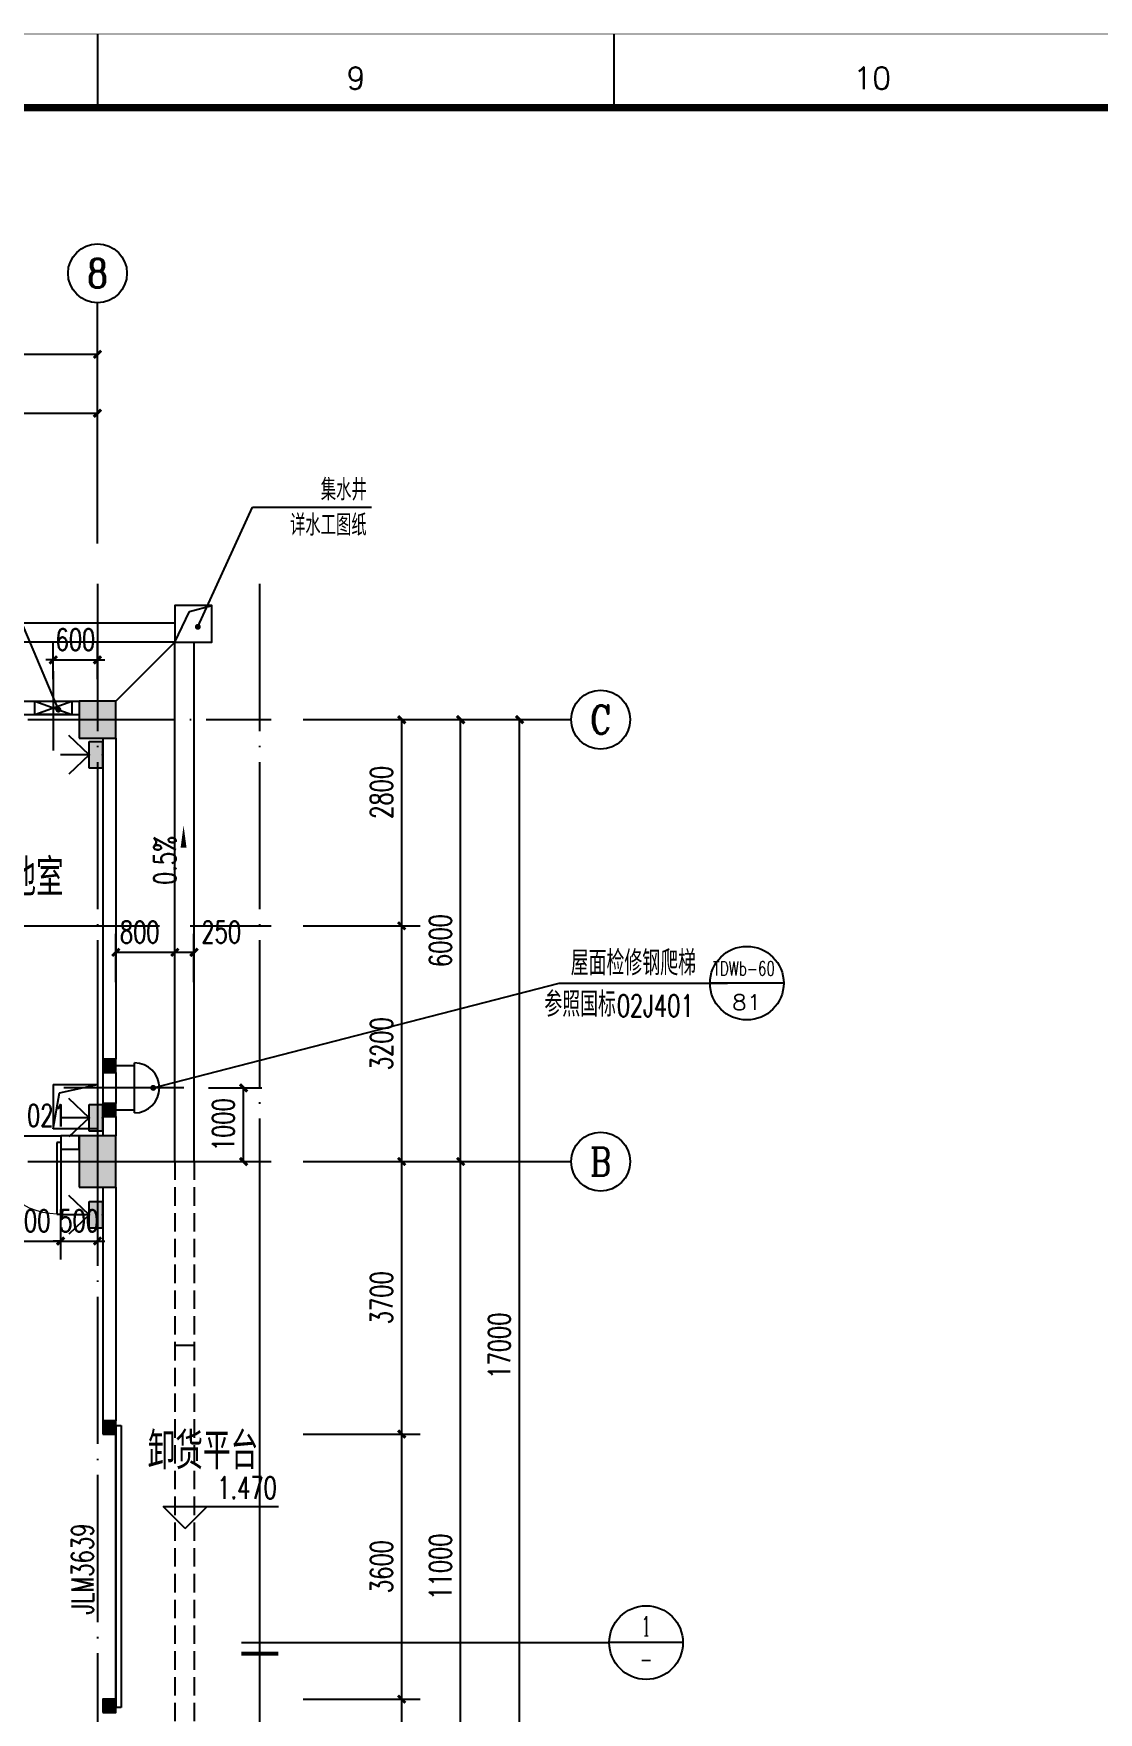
# Model space of a CAD drawing. Header units: millimetres. Extents: x 198973 to 283123, y 132052 to 191502.
# Drawn here: x 254193 to 268648, y 168686 to 191482 of the extents above; entities that cross this region are included whole.
import ezdxf
from ezdxf.enums import TextEntityAlignment as Align

# ---------------------------------------------------------------- set-up
doc = ezdxf.new("R2010")
doc.units = ezdxf.units.MM
doc.header["$LTSCALE"] = 1000
for name, pattern in [('CENTER', [2, 1.25, -0.25, 0.25, -0.25]), ('DASH', [0.35, 0.25, -0.1]), ('DOTE', [2.42, 2, -0.2, 0.02, -0.2])]:
    doc.linetypes.add(name, pattern=pattern)
doc.layers.get('0').update_dxf_attribs({"color": 8})
doc.layers.get('DEFPOINTS').update_dxf_attribs({"color": 8})
for name, color, linetype in [('-人员定位', 6, 'Continuous'), ('01', 8, 'Continuous'), ('3T_WOOD', 8, 'Continuous'), ('55', 8, 'Continuous'), ('AXIS', 8, 'Continuous'), ('COLUMN', 8, 'Continuous'), ('DIM_ELEV', 8, 'Continuous'), ('DIM_IDEN', 8, 'Continuous'), ('DIM_LEAD', 8, 'Continuous'), ('DIM_SYMB', 8, 'Continuous'), ('DOTE', 8, 'CENTER'), ('PUB_DIM', 8, 'Continuous'), ('PUB_HATCH', 8, 'Continuous'), ('PUB_TEXT', 8, 'Continuous'), ('WALL', 8, 'Continuous'), ('WINDOW', 8, 'Continuous'), ('WINDOW_TEXT', 8, 'Continuous'), ('照明平面设备层', 8, 'Continuous')]:
    doc.layers.add(name, color=color, linetype=linetype)
doc.styles.add('_TCH_AXIS', font='COMPLEX', dxfattribs={"bigfont": 'GBCBIG'})
doc.styles.add('_TCH_DIM', font='SIMPLEX', dxfattribs={"bigfont": 'GBCBIG'})
doc.styles.add('_TCH_DIM_T3', font='SIMPLEX', dxfattribs={"width": 0.705882, "bigfont": 'GBCBIG'})
doc.styles.add('_TCH_LABEL', font='COMPLEX', dxfattribs={"bigfont": 'GBCBIG'})
doc.styles.add('_TCH_WINDOW', font='SIMPLEX', dxfattribs={"height": 3.5, "bigfont": 'GBCBIG'})
doc.styles.add('DXT', font='geditxt.shx', dxfattribs={"width": 0.7, "bigfont": 'dxt.shx'})
doc.styles.add('HZ', font='geditxt.shx', dxfattribs={"width": 0.75, "bigfont": 'hzfs_1.shx'})
doc.styles.get("Standard").update_dxf_attribs({"font": 'txt', "bigfont": 'gbcbig.shx'})
doc.dimstyles.new('_TCH_ARCH&&100', dxfattribs={"dimtxt": 297.5, "dimasz": 100, "dimexe": 250, "dimexo": 300, "dimgap": 126.25, "dimtad": 1, "dimdec": 0, "dimzin": 0, "dimdsep": 46, "dimtxsty": '_TCH_DIM_T3', "dimblk": 'ARCHTICK', "dimcen": 0.09, "dimclrt": 7, "dimazin": 2, "dimtfac": 1, "dimtdec": 0, "dimtix": 1, "dimtmove": 2, "dimatfit": 3, "dimfxl": 0, "dimtolj": 1, "dimtzin": 0, "dimarcsym": 0})

# ---------------------------------------------------------------- blocks, each defined once
blk = doc.blocks.new('GEDI_WK_A1')
at = {"color": 3}
for p, q in [((560.67, 584), (560.67, 594)), ((630.75, 584), (630.75, 594))]:
    blk.add_line(p, q, dxfattribs=at)
for points, const_width in [([(0, 0), (841, 0), (841, 594), (0, 594)], 0.1), ([(25, 10), (831, 10), (831, 584), (25, 584)], 1)]:
    blk.add_lwpolyline(points, close=True, dxfattribs=dict(at, const_width=const_width))
for s, p in [('9', (595.71, 588)), ('10', (665.79, 588))]:
    blk.add_text(s, height=3, dxfattribs=at).set_placement(p, align=Align.MIDDLE)
blk = doc.blocks.new('_ArchTick')
at = {"color": 0, "linetype": 'ByBlock', "const_width": 0.4}
blk.add_lwpolyline([(-0.5, -0.5), (0.5, 0.5)], dxfattribs=at)
blk = doc.blocks.new('*D42')
at = {"layer": 'AXIS', "color": 0, "lineweight": -2}
for p, q in [((259796, 182166), (261040, 182166)), ((260790, 165166), (260790, 182166)), ((259796, 165166), (261040, 165166))]:
    blk.add_line(p, q, dxfattribs=at)
at = {"layer": 'DEFPOINTS', "color": 0}
for p in [(259496, 182166), (260790, 182166), (259496, 165166)]:
    blk.add_point(p, dxfattribs=at)
at = {"layer": 'AXIS', "color": 0, "lineweight": -2, "xscale": 100, "yscale": 100, "zscale": 100}
for p, rotation in [((260790, 182166), 90), ((260790, 165166), 270)]:
    blk.add_blockref('_ArchTick', p, dxfattribs=dict(at, rotation=rotation))
at = {"layer": 'AXIS', "color": 7, "insert": (260515, 173666), "char_height": 297.5, "attachment_point": 5, "rotation": 90, "style": '_TCH_DIM_T3'}
blk.add_mtext('\\A1;17000', dxfattribs=at)
blk = doc.blocks.new('*D43')
at = {"layer": 'AXIS', "color": 0, "lineweight": -2}
for p, q in [((213060, 185358), (213060, 187377)), ((255060, 185358), (255060, 187377)), ((213060, 187127), (255060, 187127))]:
    blk.add_line(p, q, dxfattribs=at)
at = {"layer": 'DEFPOINTS', "color": 0}
for p in [(255060, 187127), (213060, 185058), (255060, 185058)]:
    blk.add_point(p, dxfattribs=at)
at = {"layer": 'AXIS', "color": 0, "lineweight": -2, "xscale": 100, "yscale": 100, "zscale": 100, "rotation": 180}
blk.add_blockref('_ArchTick', (213060, 187127), dxfattribs=at)
at = {"layer": 'AXIS', "color": 0, "lineweight": -2, "xscale": 100, "yscale": 100, "zscale": 100}
blk.add_blockref('_ArchTick', (255060, 187127), dxfattribs=at)
at = {"layer": 'AXIS', "color": 7, "insert": (234060, 187402), "char_height": 297.5, "attachment_point": 5, "style": '_TCH_DIM_T3'}
blk.add_mtext('\\A1;42000', dxfattribs=at)
blk = doc.blocks.new('*D71')
at = {"layer": 'DEFPOINTS', "color": 0}
for p in [(256110, 179007), (255310, 178300), (256110, 178300)]:
    blk.add_point(p, dxfattribs=at)
at = {"layer": 'PUB_DIM', "color": 0, "lineweight": -2}
for p, q in [((255310, 178600), (255310, 179257)), ((256110, 178600), (256110, 179257)), ((255310, 179007), (256110, 179007))]:
    blk.add_line(p, q, dxfattribs=at)
at = {"layer": 'PUB_DIM', "color": 0, "lineweight": -2, "xscale": 100, "yscale": 100, "zscale": 100, "rotation": 180}
blk.add_blockref('_ArchTick', (255310, 179007), dxfattribs=at)
at = {"layer": 'PUB_DIM', "color": 0, "lineweight": -2, "xscale": 100, "yscale": 100, "zscale": 100}
blk.add_blockref('_ArchTick', (256110, 179007), dxfattribs=at)
at = {"layer": 'PUB_DIM', "color": 7, "insert": (255633, 179282), "char_height": 297.5, "attachment_point": 5, "style": '_TCH_DIM_T3'}
blk.add_mtext('\\A1;800', dxfattribs=at)
blk = doc.blocks.new('*D72')
at = {"layer": 'DEFPOINTS', "color": 0}
for p in [(256370, 179007), (256110, 178300), (256370, 178300)]:
    blk.add_point(p, dxfattribs=at)
at = {"layer": 'PUB_DIM', "color": 0, "lineweight": -2}
for p, q in [((256110, 178600), (256110, 179257)), ((256370, 178600), (256370, 179257)), ((256110, 179007), (256370, 179007))]:
    blk.add_line(p, q, dxfattribs=at)
at = {"layer": 'PUB_DIM', "color": 0, "lineweight": -2, "xscale": 100, "yscale": 100, "zscale": 100, "rotation": 180}
blk.add_blockref('_ArchTick', (256110, 179007), dxfattribs=at)
at = {"layer": 'PUB_DIM', "color": 0, "lineweight": -2, "xscale": 100, "yscale": 100, "zscale": 100}
blk.add_blockref('_ArchTick', (256370, 179007), dxfattribs=at)
at = {"layer": 'PUB_DIM', "color": 7, "insert": (256740, 179282), "char_height": 297.5, "attachment_point": 5, "style": '_TCH_DIM_T3'}
blk.add_mtext('\\A1;250', dxfattribs=at)
blk = doc.blocks.new('*D114')
at = {"layer": 'AXIS', "color": 0, "lineweight": -2}
for p, q in [((258996, 176166), (260240, 176166)), ((259990, 165166), (259990, 176166)), ((258996, 165166), (260240, 165166))]:
    blk.add_line(p, q, dxfattribs=at)
at = {"layer": 'DEFPOINTS', "color": 0}
for p in [(258696, 176166), (259990, 176166), (258696, 165166)]:
    blk.add_point(p, dxfattribs=at)
at = {"layer": 'AXIS', "color": 0, "lineweight": -2, "xscale": 100, "yscale": 100, "zscale": 100}
for p, rotation in [((259990, 176166), 90), ((259990, 165166), 270)]:
    blk.add_blockref('_ArchTick', p, dxfattribs=dict(at, rotation=rotation))
at = {"layer": 'AXIS', "color": 7, "insert": (259715, 170666), "char_height": 297.5, "attachment_point": 5, "rotation": 90, "style": '_TCH_DIM_T3'}
blk.add_mtext('\\A1;11000', dxfattribs=at)
blk = doc.blocks.new('*D115')
at = {"layer": 'AXIS', "color": 0, "lineweight": -2}
for p, q in [((258996, 182166), (260240, 182166)), ((259990, 176166), (259990, 182166)), ((258996, 176166), (260240, 176166))]:
    blk.add_line(p, q, dxfattribs=at)
at = {"layer": 'DEFPOINTS', "color": 0}
for p in [(258696, 182166), (259990, 182166), (258696, 176166)]:
    blk.add_point(p, dxfattribs=at)
at = {"layer": 'AXIS', "color": 0, "lineweight": -2, "xscale": 100, "yscale": 100, "zscale": 100}
for p, rotation in [((259990, 182166), 90), ((259990, 176166), 270)]:
    blk.add_blockref('_ArchTick', p, dxfattribs=dict(at, rotation=rotation))
at = {"layer": 'AXIS', "color": 7, "insert": (259715, 179166), "char_height": 297.5, "attachment_point": 5, "rotation": 90, "style": '_TCH_DIM_T3'}
blk.add_mtext('\\A1;6000', dxfattribs=at)
blk = doc.blocks.new('*D118')
at = {"layer": 'AXIS', "color": 0, "lineweight": -2}
for p, q in [((257851, 168866), (259440, 168866)), ((259190, 165166), (259190, 168866)), ((257851, 165166), (259440, 165166))]:
    blk.add_line(p, q, dxfattribs=at)
at = {"layer": 'DEFPOINTS', "color": 0}
for p in [(257551, 168866), (259190, 168866), (257551, 165166)]:
    blk.add_point(p, dxfattribs=at)
at = {"layer": 'AXIS', "color": 0, "lineweight": -2, "xscale": 100, "yscale": 100, "zscale": 100}
for p, rotation in [((259190, 168866), 90), ((259190, 165166), 270)]:
    blk.add_blockref('_ArchTick', p, dxfattribs=dict(at, rotation=rotation))
at = {"layer": 'AXIS', "color": 7, "insert": (258915, 167016), "char_height": 297.5, "attachment_point": 5, "rotation": 90, "style": '_TCH_DIM_T3'}
blk.add_mtext('\\A1;3700', dxfattribs=at)
blk = doc.blocks.new('*D119')
at = {"layer": 'AXIS', "color": 0, "lineweight": -2}
for p, q in [((257851, 172466), (259440, 172466)), ((259190, 168866), (259190, 172466)), ((257851, 168866), (259440, 168866))]:
    blk.add_line(p, q, dxfattribs=at)
at = {"layer": 'DEFPOINTS', "color": 0}
for p in [(257551, 172466), (259190, 172466), (257551, 168866)]:
    blk.add_point(p, dxfattribs=at)
at = {"layer": 'AXIS', "color": 0, "lineweight": -2, "xscale": 100, "yscale": 100, "zscale": 100}
for p, rotation in [((259190, 172466), 90), ((259190, 168866), 270)]:
    blk.add_blockref('_ArchTick', p, dxfattribs=dict(at, rotation=rotation))
at = {"layer": 'AXIS', "color": 7, "insert": (258915, 170666), "char_height": 297.5, "attachment_point": 5, "rotation": 90, "style": '_TCH_DIM_T3'}
blk.add_mtext('\\A1;3600', dxfattribs=at)
blk = doc.blocks.new('*D120')
at = {"layer": 'AXIS', "color": 0, "lineweight": -2}
for p, q in [((257851, 176166), (259440, 176166)), ((259190, 172466), (259190, 176166)), ((257851, 172466), (259440, 172466))]:
    blk.add_line(p, q, dxfattribs=at)
at = {"layer": 'DEFPOINTS', "color": 0}
for p in [(257551, 176166), (259190, 176166), (257551, 172466)]:
    blk.add_point(p, dxfattribs=at)
at = {"layer": 'AXIS', "color": 0, "lineweight": -2, "xscale": 100, "yscale": 100, "zscale": 100}
for p, rotation in [((259190, 176166), 90), ((259190, 172466), 270)]:
    blk.add_blockref('_ArchTick', p, dxfattribs=dict(at, rotation=rotation))
at = {"layer": 'AXIS', "color": 7, "insert": (258915, 174316), "char_height": 297.5, "attachment_point": 5, "rotation": 90, "style": '_TCH_DIM_T3'}
blk.add_mtext('\\A1;3700', dxfattribs=at)
blk = doc.blocks.new('*D121')
at = {"layer": 'AXIS', "color": 0, "lineweight": -2}
for p, q in [((257851, 179366), (259440, 179366)), ((259190, 176166), (259190, 179366)), ((257851, 176166), (259440, 176166))]:
    blk.add_line(p, q, dxfattribs=at)
at = {"layer": 'DEFPOINTS', "color": 0}
for p in [(257551, 179366), (259190, 179366), (257551, 176166)]:
    blk.add_point(p, dxfattribs=at)
at = {"layer": 'AXIS', "color": 0, "lineweight": -2, "xscale": 100, "yscale": 100, "zscale": 100}
for p, rotation in [((259190, 179366), 90), ((259190, 176166), 270)]:
    blk.add_blockref('_ArchTick', p, dxfattribs=dict(at, rotation=rotation))
at = {"layer": 'AXIS', "color": 7, "insert": (258915, 177766), "char_height": 297.5, "attachment_point": 5, "rotation": 90, "style": '_TCH_DIM_T3'}
blk.add_mtext('\\A1;3200', dxfattribs=at)
blk = doc.blocks.new('*D122')
at = {"layer": 'AXIS', "color": 0, "lineweight": -2}
for p, q in [((257851, 182166), (259440, 182166)), ((259190, 179366), (259190, 182166)), ((257851, 179366), (259440, 179366))]:
    blk.add_line(p, q, dxfattribs=at)
at = {"layer": 'DEFPOINTS', "color": 0}
for p in [(257551, 182166), (259190, 182166), (257551, 179366)]:
    blk.add_point(p, dxfattribs=at)
at = {"layer": 'AXIS', "color": 0, "lineweight": -2, "xscale": 100, "yscale": 100, "zscale": 100}
for p, rotation in [((259190, 182166), 90), ((259190, 179366), 270)]:
    blk.add_blockref('_ArchTick', p, dxfattribs=dict(at, rotation=rotation))
at = {"layer": 'AXIS', "color": 7, "insert": (258915, 181179), "char_height": 297.5, "attachment_point": 5, "rotation": 90, "style": '_TCH_DIM_T3'}
blk.add_mtext('\\A1;2800', dxfattribs=at)
blk = doc.blocks.new('*D123')
at = {"layer": 'DEFPOINTS', "color": 0}
for p in [(256265, 177166), (257043, 177166), (256265, 176166)]:
    blk.add_point(p, dxfattribs=at)
at = {"layer": 'PUB_DIM', "color": 0, "lineweight": -2}
for p, q in [((256565, 177166), (257293, 177166)), ((257043, 176166), (257043, 177166)), ((256565, 176166), (257293, 176166))]:
    blk.add_line(p, q, dxfattribs=at)
at = {"layer": 'PUB_DIM', "color": 0, "lineweight": -2, "xscale": 100, "yscale": 100, "zscale": 100}
for p, rotation in [((257043, 177166), 90), ((257043, 176166), 270)]:
    blk.add_blockref('_ArchTick', p, dxfattribs=dict(at, rotation=rotation))
at = {"layer": 'PUB_DIM', "color": 7, "insert": (256768, 176666), "char_height": 297.5, "attachment_point": 5, "rotation": 90, "style": '_TCH_DIM_T3'}
blk.add_mtext('\\A1;1000', dxfattribs=at)
blk = doc.blocks.new('*D131')
at = {"layer": 'AXIS', "color": 0, "lineweight": -2}
for p, q in [((249060, 184558), (249060, 186577)), ((255060, 184558), (255060, 186577)), ((249060, 186327), (255060, 186327))]:
    blk.add_line(p, q, dxfattribs=at)
at = {"layer": 'DEFPOINTS', "color": 0}
for p in [(255060, 186327), (249060, 184258), (255060, 184258)]:
    blk.add_point(p, dxfattribs=at)
at = {"layer": 'AXIS', "color": 0, "lineweight": -2, "xscale": 100, "yscale": 100, "zscale": 100, "rotation": 180}
blk.add_blockref('_ArchTick', (249060, 186327), dxfattribs=at)
at = {"layer": 'AXIS', "color": 0, "lineweight": -2, "xscale": 100, "yscale": 100, "zscale": 100}
blk.add_blockref('_ArchTick', (255060, 186327), dxfattribs=at)
at = {"layer": 'AXIS', "color": 7, "insert": (252060, 186602), "char_height": 297.5, "attachment_point": 5, "style": '_TCH_DIM_T3'}
blk.add_mtext('\\A1;6000', dxfattribs=at)
blk = doc.blocks.new('*D150')
at = {"layer": 'DEFPOINTS', "color": 0}
for p in [(254560, 175816), (255060, 175816), (255060, 175086)]:
    blk.add_point(p, dxfattribs=at)
at = {"layer": 'PUB_DIM', "color": 0, "lineweight": -2}
for p, q in [((254560, 175516), (254560, 174836)), ((255060, 175516), (255060, 174836)), ((254560, 175086), (254460, 175086)), ((254560, 175086), (255060, 175086)), ((255060, 175086), (255160, 175086))]:
    blk.add_line(p, q, dxfattribs=at)
at = {"layer": 'PUB_DIM', "color": 0, "lineweight": -2, "xscale": 100, "yscale": 100, "zscale": 100}
blk.add_blockref('_ArchTick', (254560, 175086), dxfattribs=at)
at = {"layer": 'PUB_DIM', "color": 0, "lineweight": -2, "xscale": 100, "yscale": 100, "zscale": 100, "rotation": 180}
blk.add_blockref('_ArchTick', (255060, 175086), dxfattribs=at)
at = {"layer": 'PUB_DIM', "color": 7, "insert": (254810, 175361), "char_height": 297.5, "attachment_point": 5, "style": '_TCH_DIM_T3'}
blk.add_mtext('\\A1;500', dxfattribs=at)
blk = doc.blocks.new('*D151')
at = {"layer": 'DEFPOINTS', "color": 0}
for p in [(253560, 175816), (254560, 175816), (254560, 175086)]:
    blk.add_point(p, dxfattribs=at)
at = {"layer": 'PUB_DIM', "color": 0, "lineweight": -2}
for p, q in [((253560, 175516), (253560, 174836)), ((254560, 175516), (254560, 174836)), ((253560, 175086), (254560, 175086))]:
    blk.add_line(p, q, dxfattribs=at)
at = {"layer": 'PUB_DIM', "color": 0, "lineweight": -2, "xscale": 100, "yscale": 100, "zscale": 100, "rotation": 180}
blk.add_blockref('_ArchTick', (253560, 175086), dxfattribs=at)
at = {"layer": 'PUB_DIM', "color": 0, "lineweight": -2, "xscale": 100, "yscale": 100, "zscale": 100}
blk.add_blockref('_ArchTick', (254560, 175086), dxfattribs=at)
at = {"layer": 'PUB_DIM', "color": 7, "insert": (254060, 175361), "char_height": 297.5, "attachment_point": 5, "style": '_TCH_DIM_T3'}
blk.add_mtext('\\A1;1000', dxfattribs=at)
blk = doc.blocks.new('*D182')
at = {"layer": 'DEFPOINTS', "color": 0}
for p in [(255060, 182977), (254460, 182416), (255060, 182416)]:
    blk.add_point(p, dxfattribs=at)
at = {"layer": 'PUB_DIM', "color": 0, "lineweight": -2}
for p, q in [((254460, 182716), (254460, 183227)), ((255060, 182716), (255060, 183227)), ((254460, 182977), (254360, 182977)), ((254460, 182977), (255060, 182977)), ((255060, 182977), (255160, 182977))]:
    blk.add_line(p, q, dxfattribs=at)
at = {"layer": 'PUB_DIM', "color": 0, "lineweight": -2, "xscale": 100, "yscale": 100, "zscale": 100}
blk.add_blockref('_ArchTick', (254460, 182977), dxfattribs=at)
at = {"layer": 'PUB_DIM', "color": 0, "lineweight": -2, "xscale": 100, "yscale": 100, "zscale": 100, "rotation": 180}
blk.add_blockref('_ArchTick', (255060, 182977), dxfattribs=at)
at = {"layer": 'PUB_DIM', "color": 7, "insert": (254760, 183252), "char_height": 297.5, "attachment_point": 5, "style": '_TCH_DIM_T3'}
blk.add_mtext('\\A1;600', dxfattribs=at)
blk = doc.blocks.new('*D189')
at = {"layer": 'DEFPOINTS', "color": 0}
for p in [(255060, 182977), (254460, 182416), (255060, 182416)]:
    blk.add_point(p, dxfattribs=at)
at = {"layer": 'PUB_DIM', "color": 0, "lineweight": -2}
for p, q in [((254460, 182716), (254460, 183227)), ((255060, 182716), (255060, 183227)), ((254460, 182977), (254360, 182977)), ((254460, 182977), (255060, 182977)), ((255060, 182977), (255160, 182977))]:
    blk.add_line(p, q, dxfattribs=at)
at = {"layer": 'PUB_DIM', "color": 0, "lineweight": -2, "xscale": 100, "yscale": 100, "zscale": 100}
blk.add_blockref('_ArchTick', (254460, 182977), dxfattribs=at)
at = {"layer": 'PUB_DIM', "color": 0, "lineweight": -2, "xscale": 100, "yscale": 100, "zscale": 100, "rotation": 180}
blk.add_blockref('_ArchTick', (255060, 182977), dxfattribs=at)
at = {"layer": 'PUB_DIM', "color": 7, "insert": (254760, 183252), "char_height": 297.5, "attachment_point": 5, "style": '_TCH_DIM_T3'}
blk.add_mtext('\\A1;600', dxfattribs=at)
blk = doc.blocks.new('*D221')
at = {"layer": 'DEFPOINTS', "color": 0}
for p in [(254560, 175816), (255060, 175816), (255060, 175086)]:
    blk.add_point(p, dxfattribs=at)
at = {"layer": 'PUB_DIM', "color": 0, "lineweight": -2}
for p, q in [((254560, 175516), (254560, 174836)), ((255060, 175516), (255060, 174836)), ((254560, 175086), (254460, 175086)), ((254560, 175086), (255060, 175086)), ((255060, 175086), (255160, 175086))]:
    blk.add_line(p, q, dxfattribs=at)
at = {"layer": 'PUB_DIM', "color": 0, "lineweight": -2, "xscale": 100, "yscale": 100, "zscale": 100}
blk.add_blockref('_ArchTick', (254560, 175086), dxfattribs=at)
at = {"layer": 'PUB_DIM', "color": 0, "lineweight": -2, "xscale": 100, "yscale": 100, "zscale": 100, "rotation": 180}
blk.add_blockref('_ArchTick', (255060, 175086), dxfattribs=at)
at = {"layer": 'PUB_DIM', "color": 7, "insert": (254810, 175361), "char_height": 297.5, "attachment_point": 5, "style": '_TCH_DIM_T3'}
blk.add_mtext('\\A1;500', dxfattribs=at)
blk = doc.blocks.new('*D222')
at = {"layer": 'DEFPOINTS', "color": 0}
for p in [(253560, 175816), (254560, 175816), (254560, 175086)]:
    blk.add_point(p, dxfattribs=at)
at = {"layer": 'PUB_DIM', "color": 0, "lineweight": -2}
for p, q in [((253560, 175516), (253560, 174836)), ((254560, 175516), (254560, 174836)), ((253560, 175086), (254560, 175086))]:
    blk.add_line(p, q, dxfattribs=at)
at = {"layer": 'PUB_DIM', "color": 0, "lineweight": -2, "xscale": 100, "yscale": 100, "zscale": 100, "rotation": 180}
blk.add_blockref('_ArchTick', (253560, 175086), dxfattribs=at)
at = {"layer": 'PUB_DIM', "color": 0, "lineweight": -2, "xscale": 100, "yscale": 100, "zscale": 100}
blk.add_blockref('_ArchTick', (254560, 175086), dxfattribs=at)
at = {"layer": 'PUB_DIM', "color": 7, "insert": (254060, 175361), "char_height": 297.5, "attachment_point": 5, "style": '_TCH_DIM_T3'}
blk.add_mtext('\\A1;1000', dxfattribs=at)
blk = doc.blocks.new('_FZH')
blk.add_lwpolyline([(-0.5, -0.5), (0.5, -0.5), (0.5, 0.5), (-0.5, 0.5)], close=True)
at = {"layer": 'PUB_HATCH'}
blk.add_solid([(-0.5, -0.5), (0.5, -0.5), (-0.5, 0.5), (0.5, 0.5)], dxfattribs=at)
blk = doc.blocks.new('*D248')
at = {"layer": 'AXIS', "color": 0, "lineweight": -2}
for p, q in [((249060, 184558), (249060, 186577)), ((255060, 184558), (255060, 186577)), ((249060, 186327), (255060, 186327))]:
    blk.add_line(p, q, dxfattribs=at)
at = {"layer": 'DEFPOINTS', "color": 0}
for p in [(255060, 186327), (249060, 184258), (255060, 184258)]:
    blk.add_point(p, dxfattribs=at)
at = {"layer": 'AXIS', "color": 0, "lineweight": -2, "xscale": 100, "yscale": 100, "zscale": 100, "rotation": 180}
blk.add_blockref('_ArchTick', (249060, 186327), dxfattribs=at)
at = {"layer": 'AXIS', "color": 0, "lineweight": -2, "xscale": 100, "yscale": 100, "zscale": 100}
blk.add_blockref('_ArchTick', (255060, 186327), dxfattribs=at)
at = {"layer": 'AXIS', "color": 7, "insert": (252060, 186602), "char_height": 297.5, "attachment_point": 5, "style": '_TCH_DIM_T3'}
blk.add_mtext('\\A1;6000', dxfattribs=at)
blk = doc.blocks.new('*D249')
at = {"layer": 'DEFPOINTS', "color": 0}
for p in [(256265, 177166), (257043, 177166), (256265, 176166)]:
    blk.add_point(p, dxfattribs=at)
at = {"layer": 'PUB_DIM', "color": 0, "lineweight": -2}
for p, q in [((256565, 177166), (257293, 177166)), ((257043, 176166), (257043, 177166)), ((256565, 176166), (257293, 176166))]:
    blk.add_line(p, q, dxfattribs=at)
at = {"layer": 'PUB_DIM', "color": 0, "lineweight": -2, "xscale": 100, "yscale": 100, "zscale": 100}
for p, rotation in [((257043, 177166), 90), ((257043, 176166), 270)]:
    blk.add_blockref('_ArchTick', p, dxfattribs=dict(at, rotation=rotation))
at = {"layer": 'PUB_DIM', "color": 7, "insert": (256768, 176666), "char_height": 297.5, "attachment_point": 5, "rotation": 90, "style": '_TCH_DIM_T3'}
blk.add_mtext('\\A1;1000', dxfattribs=at)
blk = doc.blocks.new('*D252')
at = {"layer": 'AXIS', "color": 0, "lineweight": -2}
for p, q in [((257851, 168866), (259440, 168866)), ((259190, 165166), (259190, 168866)), ((257851, 165166), (259440, 165166))]:
    blk.add_line(p, q, dxfattribs=at)
at = {"layer": 'DEFPOINTS', "color": 0}
for p in [(257551, 168866), (259190, 168866), (257551, 165166)]:
    blk.add_point(p, dxfattribs=at)
at = {"layer": 'AXIS', "color": 0, "lineweight": -2, "xscale": 100, "yscale": 100, "zscale": 100}
for p, rotation in [((259190, 168866), 90), ((259190, 165166), 270)]:
    blk.add_blockref('_ArchTick', p, dxfattribs=dict(at, rotation=rotation))
at = {"layer": 'AXIS', "color": 7, "insert": (258915, 167016), "char_height": 297.5, "attachment_point": 5, "rotation": 90, "style": '_TCH_DIM_T3'}
blk.add_mtext('\\A1;3700', dxfattribs=at)
blk = doc.blocks.new('*D253')
at = {"layer": 'AXIS', "color": 0, "lineweight": -2}
for p, q in [((257851, 172466), (259440, 172466)), ((259190, 168866), (259190, 172466)), ((257851, 168866), (259440, 168866))]:
    blk.add_line(p, q, dxfattribs=at)
at = {"layer": 'DEFPOINTS', "color": 0}
for p in [(257551, 172466), (259190, 172466), (257551, 168866)]:
    blk.add_point(p, dxfattribs=at)
at = {"layer": 'AXIS', "color": 0, "lineweight": -2, "xscale": 100, "yscale": 100, "zscale": 100}
for p, rotation in [((259190, 172466), 90), ((259190, 168866), 270)]:
    blk.add_blockref('_ArchTick', p, dxfattribs=dict(at, rotation=rotation))
at = {"layer": 'AXIS', "color": 7, "insert": (258915, 170666), "char_height": 297.5, "attachment_point": 5, "rotation": 90, "style": '_TCH_DIM_T3'}
blk.add_mtext('\\A1;3600', dxfattribs=at)
blk = doc.blocks.new('*D254')
at = {"layer": 'AXIS', "color": 0, "lineweight": -2}
for p, q in [((257851, 176166), (259440, 176166)), ((259190, 172466), (259190, 176166)), ((257851, 172466), (259440, 172466))]:
    blk.add_line(p, q, dxfattribs=at)
at = {"layer": 'DEFPOINTS', "color": 0}
for p in [(257551, 176166), (259190, 176166), (257551, 172466)]:
    blk.add_point(p, dxfattribs=at)
at = {"layer": 'AXIS', "color": 0, "lineweight": -2, "xscale": 100, "yscale": 100, "zscale": 100}
for p, rotation in [((259190, 176166), 90), ((259190, 172466), 270)]:
    blk.add_blockref('_ArchTick', p, dxfattribs=dict(at, rotation=rotation))
at = {"layer": 'AXIS', "color": 7, "insert": (258915, 174316), "char_height": 297.5, "attachment_point": 5, "rotation": 90, "style": '_TCH_DIM_T3'}
blk.add_mtext('\\A1;3700', dxfattribs=at)
blk = doc.blocks.new('*D255')
at = {"layer": 'AXIS', "color": 0, "lineweight": -2}
for p, q in [((257851, 179366), (259440, 179366)), ((259190, 176166), (259190, 179366)), ((257851, 176166), (259440, 176166))]:
    blk.add_line(p, q, dxfattribs=at)
at = {"layer": 'DEFPOINTS', "color": 0}
for p in [(257551, 179366), (259190, 179366), (257551, 176166)]:
    blk.add_point(p, dxfattribs=at)
at = {"layer": 'AXIS', "color": 0, "lineweight": -2, "xscale": 100, "yscale": 100, "zscale": 100}
for p, rotation in [((259190, 179366), 90), ((259190, 176166), 270)]:
    blk.add_blockref('_ArchTick', p, dxfattribs=dict(at, rotation=rotation))
at = {"layer": 'AXIS', "color": 7, "insert": (258915, 177766), "char_height": 297.5, "attachment_point": 5, "rotation": 90, "style": '_TCH_DIM_T3'}
blk.add_mtext('\\A1;3200', dxfattribs=at)
blk = doc.blocks.new('*D256')
at = {"layer": 'AXIS', "color": 0, "lineweight": -2}
for p, q in [((257851, 182166), (259440, 182166)), ((259190, 179366), (259190, 182166)), ((257851, 179366), (259440, 179366))]:
    blk.add_line(p, q, dxfattribs=at)
at = {"layer": 'DEFPOINTS', "color": 0}
for p in [(257551, 182166), (259190, 182166), (257551, 179366)]:
    blk.add_point(p, dxfattribs=at)
at = {"layer": 'AXIS', "color": 0, "lineweight": -2, "xscale": 100, "yscale": 100, "zscale": 100}
for p, rotation in [((259190, 182166), 90), ((259190, 179366), 270)]:
    blk.add_blockref('_ArchTick', p, dxfattribs=dict(at, rotation=rotation))
at = {"layer": 'AXIS', "color": 7, "insert": (258915, 181179), "char_height": 297.5, "attachment_point": 5, "rotation": 90, "style": '_TCH_DIM_T3'}
blk.add_mtext('\\A1;2800', dxfattribs=at)
blk = doc.blocks.new('*D257')
at = {"layer": 'AXIS', "color": 0, "lineweight": -2}
for p, q in [((258996, 176166), (260240, 176166)), ((259990, 165166), (259990, 176166)), ((258996, 165166), (260240, 165166))]:
    blk.add_line(p, q, dxfattribs=at)
at = {"layer": 'DEFPOINTS', "color": 0}
for p in [(258696, 176166), (259990, 176166), (258696, 165166)]:
    blk.add_point(p, dxfattribs=at)
at = {"layer": 'AXIS', "color": 0, "lineweight": -2, "xscale": 100, "yscale": 100, "zscale": 100}
for p, rotation in [((259990, 176166), 90), ((259990, 165166), 270)]:
    blk.add_blockref('_ArchTick', p, dxfattribs=dict(at, rotation=rotation))
at = {"layer": 'AXIS', "color": 7, "insert": (259715, 170666), "char_height": 297.5, "attachment_point": 5, "rotation": 90, "style": '_TCH_DIM_T3'}
blk.add_mtext('\\A1;11000', dxfattribs=at)
blk = doc.blocks.new('*D258')
at = {"layer": 'AXIS', "color": 0, "lineweight": -2}
for p, q in [((258996, 182166), (260240, 182166)), ((259990, 176166), (259990, 182166)), ((258996, 176166), (260240, 176166))]:
    blk.add_line(p, q, dxfattribs=at)
at = {"layer": 'DEFPOINTS', "color": 0}
for p in [(258696, 182166), (259990, 182166), (258696, 176166)]:
    blk.add_point(p, dxfattribs=at)
at = {"layer": 'AXIS', "color": 0, "lineweight": -2, "xscale": 100, "yscale": 100, "zscale": 100}
for p, rotation in [((259990, 182166), 90), ((259990, 176166), 270)]:
    blk.add_blockref('_ArchTick', p, dxfattribs=dict(at, rotation=rotation))
at = {"layer": 'AXIS', "color": 7, "insert": (259715, 179166), "char_height": 297.5, "attachment_point": 5, "rotation": 90, "style": '_TCH_DIM_T3'}
blk.add_mtext('\\A1;6000', dxfattribs=at)
blk = doc.blocks.new('*D300')
at = {"layer": 'DEFPOINTS', "color": 0}
for p in [(256110, 179007), (255310, 178300), (256110, 178300)]:
    blk.add_point(p, dxfattribs=at)
at = {"layer": 'PUB_DIM', "color": 0, "lineweight": -2}
for p, q in [((255310, 178600), (255310, 179257)), ((256110, 178600), (256110, 179257)), ((255310, 179007), (256110, 179007))]:
    blk.add_line(p, q, dxfattribs=at)
at = {"layer": 'PUB_DIM', "color": 0, "lineweight": -2, "xscale": 100, "yscale": 100, "zscale": 100, "rotation": 180}
blk.add_blockref('_ArchTick', (255310, 179007), dxfattribs=at)
at = {"layer": 'PUB_DIM', "color": 0, "lineweight": -2, "xscale": 100, "yscale": 100, "zscale": 100}
blk.add_blockref('_ArchTick', (256110, 179007), dxfattribs=at)
at = {"layer": 'PUB_DIM', "color": 7, "insert": (255633, 179282), "char_height": 297.5, "attachment_point": 5, "style": '_TCH_DIM_T3'}
blk.add_mtext('\\A1;800', dxfattribs=at)
blk = doc.blocks.new('*D301')
at = {"layer": 'DEFPOINTS', "color": 0}
for p in [(256370, 179007), (256110, 178300), (256370, 178300)]:
    blk.add_point(p, dxfattribs=at)
at = {"layer": 'PUB_DIM', "color": 0, "lineweight": -2}
for p, q in [((256110, 178600), (256110, 179257)), ((256370, 178600), (256370, 179257)), ((256110, 179007), (256370, 179007))]:
    blk.add_line(p, q, dxfattribs=at)
at = {"layer": 'PUB_DIM', "color": 0, "lineweight": -2, "xscale": 100, "yscale": 100, "zscale": 100, "rotation": 180}
blk.add_blockref('_ArchTick', (256110, 179007), dxfattribs=at)
at = {"layer": 'PUB_DIM', "color": 0, "lineweight": -2, "xscale": 100, "yscale": 100, "zscale": 100}
blk.add_blockref('_ArchTick', (256370, 179007), dxfattribs=at)
at = {"layer": 'PUB_DIM', "color": 7, "insert": (256740, 179282), "char_height": 297.5, "attachment_point": 5, "style": '_TCH_DIM_T3'}
blk.add_mtext('\\A1;250', dxfattribs=at)
blk = doc.blocks.new('*D329')
at = {"layer": 'AXIS', "color": 0, "lineweight": -2}
for p, q in [((213060, 185358), (213060, 187377)), ((255060, 185358), (255060, 187377)), ((213060, 187127), (255060, 187127))]:
    blk.add_line(p, q, dxfattribs=at)
at = {"layer": 'DEFPOINTS', "color": 0}
for p in [(255060, 187127), (213060, 185058), (255060, 185058)]:
    blk.add_point(p, dxfattribs=at)
at = {"layer": 'AXIS', "color": 0, "lineweight": -2, "xscale": 100, "yscale": 100, "zscale": 100, "rotation": 180}
blk.add_blockref('_ArchTick', (213060, 187127), dxfattribs=at)
at = {"layer": 'AXIS', "color": 0, "lineweight": -2, "xscale": 100, "yscale": 100, "zscale": 100}
blk.add_blockref('_ArchTick', (255060, 187127), dxfattribs=at)
at = {"layer": 'AXIS', "color": 7, "insert": (234060, 187402), "char_height": 297.5, "attachment_point": 5, "style": '_TCH_DIM_T3'}
blk.add_mtext('\\A1;42000', dxfattribs=at)
blk = doc.blocks.new('*D330')
at = {"layer": 'AXIS', "color": 0, "lineweight": -2}
for p, q in [((259796, 182166), (261040, 182166)), ((260790, 165166), (260790, 182166)), ((259796, 165166), (261040, 165166))]:
    blk.add_line(p, q, dxfattribs=at)
at = {"layer": 'DEFPOINTS', "color": 0}
for p in [(259496, 182166), (260790, 182166), (259496, 165166)]:
    blk.add_point(p, dxfattribs=at)
at = {"layer": 'AXIS', "color": 0, "lineweight": -2, "xscale": 100, "yscale": 100, "zscale": 100}
for p, rotation in [((260790, 182166), 90), ((260790, 165166), 270)]:
    blk.add_blockref('_ArchTick', p, dxfattribs=dict(at, rotation=rotation))
at = {"layer": 'AXIS', "color": 7, "insert": (260515, 173666), "char_height": 297.5, "attachment_point": 5, "rotation": 90, "style": '_TCH_DIM_T3'}
blk.add_mtext('\\A1;17000', dxfattribs=at)
blk = doc.blocks.new('$DorLib2D$00000126')
at = {"color": 0, "linetype": 'Continuous'}
for p, q in [((-0.532, 0.5), (-0.532, 0.9)), ((0.532, 0.9), (0.532, 0.5))]:
    blk.add_line(p, q, dxfattribs=at)
at = {"color": 0, "linetype": 'DASH'}
for p, q in [((-0.532, 0.9), (0.532, 0.9)), ((-0.532, 0.5), (0.532, 0.5))]:
    blk.add_line(p, q, dxfattribs=at)
blk = doc.blocks.new('$DorLib2D$00000001')
for p, q in [((0.45, 0.975), (0.5, 0.975)), ((0.45, 0), (0.45, 0.975)), ((0.5, 0), (0.5, 0.975)), ((0.5, 0), (0.45, 0))]:
    blk.add_line(p, q)
at = {"lineweight": 13}
blk.add_arc((0.475, 0), 0.975, 91.4693, 180, dxfattribs=at)
blk = doc.blocks.new('定位基站')
at = {"layer": '-人员定位', "ltscale": 0.01}
h = blk.add_hatch(color=256, dxfattribs=at)
h.dxf.hatch_style = 1
h.paths.add_polyline_path([(406524, 477798), (406524, 477617), (406162, 477617), (406162, 477798)])
at = {"layer": '-人员定位', "color": 6}
for p, q in [((406343, 477798), (406082, 478077)), ((406343, 477798), (406343, 478186)), ((406343, 477798), (406604, 478077)), ((406343, 477995), (406343, 477995)), ((406162, 477798), (406524, 477798)), ((406162, 477617), (406162, 477798)), ((406524, 477617), (406162, 477617)), ((406524, 477798), (406524, 477617))]:
    blk.add_line(p, q, dxfattribs=at)
for p in [(406162, 477617), (406343, 477798), (406343, 477617), (406524, 477617)]:
    blk.add_point(p, dxfattribs=at)

msp = doc.modelspace()

# ---------------------------------------------------------------- linework, layer by layer
for p, q in [((256110.4, 183216), (256306.9, 183633.4)), ((256306.9, 183633.4), (256610.4, 183716)), ((255560.4, 177466), (255310.4, 177466)), ((255560.4, 176826), (255560.4, 177506)), ((255310.4, 176866), (255560.4, 176866))]:
    msp.add_line(p, q)
msp.add_lwpolyline([(256110.4, 183216), (256610.4, 183216), (256610.4, 183716), (256110.4, 183716)], close=True)
msp.add_arc((255560.4, 177166), 340, 270, 90)
at = {"layer": '01'}
for p, q in [((255310.4, 176166), (257260.4, 176166)), ((257260.4, 176166), (257260.4, 164815.5)), ((255310.4, 168866), (255310.4, 172466))]:
    msp.add_line(p, q, dxfattribs=at)
at = {"layer": '3T_WOOD'}
for p, q in [((256110.4, 183216), (212010.4, 183216)), ((255310.4, 182416), (256110.4, 183216)), ((256110.4, 176166), (256110.4, 183216))]:
    msp.add_line(p, q, dxfattribs=at)
at = {"layer": '3T_WOOD', "linetype": 'DASH'}
for p, q in [((256110.4, 176166), (256110.4, 164815.5)), ((256370.4, 173666), (256110.4, 173666))]:
    msp.add_line(p, q, dxfattribs=at)
at = {"layer": '3T_WOOD'}
for points in [[(256110.4, 183476), (212010.4, 183476), (212010.4, 164815.5)], [(256370.4, 176166), (256370.4, 183216)]]:
    msp.add_lwpolyline(points, dxfattribs=at)
at = {"layer": '3T_WOOD', "linetype": 'DASH'}
msp.add_lwpolyline([(256370.4, 176166), (256370.4, 165315.5)], dxfattribs=at)
at = {"layer": '55'}
for p, q in [((254210.4, 182236), (254710.4, 182416)), ((254210.4, 182416), (254710.4, 182236)), ((254210.4, 182236), (254210.4, 182416)), ((254210.4, 182416), (254710.4, 182416)), ((254710.4, 182416), (254710.4, 182236)), ((254710.4, 182236), (254210.4, 182236))]:
    msp.add_line(p, q, dxfattribs=at)
at = {"layer": 'AXIS'}
for p, q in [((255060.4, 184692), (255060.4, 187827.4)), ((258535.6, 182166), (261490, 182166)), ((258535.6, 176166), (261490, 176166))]:
    msp.add_line(p, q, dxfattribs=at)
for centre in [(255060.4, 188227.4), (261890, 182166), (261890, 176166)]:
    msp.add_circle(centre, 400, dxfattribs=at)
at = {"layer": 'DIM_ELEV'}
for p, q in [((256250.5, 171182.7), (255950.5, 171482.7)), ((255950.5, 171482.7), (257515.5, 171482.7)), ((256250.5, 171182.7), (256550.5, 171482.7))]:
    msp.add_line(p, q, dxfattribs=at)
at = {"layer": 'DIM_IDEN'}
for p, q in [((264375, 178588.1), (263375, 178588.1)), ((257014.9, 169633.8), (261462.9, 169633.8)), ((261462.9, 169633.8), (262007.9, 169633.8)), ((263007.9, 169633.8), (262007.9, 169633.8))]:
    msp.add_line(p, q, dxfattribs=at)
at = {"layer": 'DIM_IDEN', "const_width": 50}
msp.add_lwpolyline([(257014.9, 169483.8), (257514.9, 169483.8)], dxfattribs=at)
at = {"layer": 'DIM_IDEN'}
for centre in [(263875, 178588.1), (262507.9, 169633.8)]:
    msp.add_circle(centre, 500, dxfattribs=at)
at = {"layer": 'DIM_LEAD'}
for p, q in [((256422.3, 183426.8), (257164.8, 185053.3)), ((257164.8, 185053.3), (258780.8, 185053.3)), ((254529.1, 182302.5), (253565.2, 184586.7)), ((254529.1, 182302.5), (253565.2, 184586.7)), ((255816.3, 177166), (261329.3, 178588.1)), ((255816.3, 177166), (261329.3, 178588.1)), ((261329.3, 178588.1), (263613.1, 178588.1))]:
    msp.add_line(p, q, dxfattribs=at)
at = {"layer": 'DIM_LEAD', "const_width": 40}
for points in [[(256414, 183408.6, 1), (256430.7, 183445, 1)], [(254536.9, 182284, 1), (254521.4, 182320.9, 1)], [(254536.9, 182284, 1), (254521.4, 182320.9, 1)], [(255797, 177161, 1), (255835.7, 177171, 1)], [(255797, 177161, 1), (255835.7, 177171, 1)]]:
    msp.add_lwpolyline(points, format="xyb", close=True, dxfattribs=at)
at = {"layer": 'DIM_SYMB'}
msp.add_lwpolyline([(256228.8, 179793.5, 0, 0, 0), (256228.8, 180729.2, 0, 80, 0), (256228.8, 180429.2, 0, 0, 0)], format="xyseb", dxfattribs=at)
at = {"layer": 'DOTE', "linetype": 'DOTE'}
for p, q in [((255060.4, 184011), (255060.4, 162168.4)), ((257260.4, 184011), (257260.4, 162168.4)), ((254460.4, 182825.2), (254460.4, 181745.7)), ((210553.6, 182166), (257416.8, 182166)), ((249060.4, 179366), (257416.8, 179366)), ((256233.1, 177166), (254601.6, 177166)), ((210553.6, 176166), (257416.8, 176166))]:
    msp.add_line(p, q, dxfattribs=at)
at = {"layer": 'WALL'}
for p, q in [((252150.4, 182416), (254810.4, 182416)), ((252150.4, 182236), (254810.4, 182236)), ((255130.4, 181916), (255130.4, 177556)), ((255310.4, 181916), (255310.4, 177556)), ((255130.4, 177376), (255130.4, 176956)), ((255310.4, 177376), (255310.4, 176956)), ((255130.4, 176776), (255130.4, 176516)), ((255310.4, 176776), (255310.4, 176516)), ((254810.4, 176516), (254560.4, 176516)), ((254560.4, 176516), (254560.4, 176336)), ((254810.4, 176336), (254810.4, 176516)), ((254560.4, 176336), (254810.4, 176336)), ((255130.4, 175816), (255130.4, 172646)), ((255310.4, 175816), (255310.4, 172646))]:
    msp.add_line(p, q, dxfattribs=at)
at = {"layer": 'WINDOW'}
msp.add_line((253560.4, 176516), (254560.4, 176516), dxfattribs=at)
at = {"layer": '照明平面设备层', "color": 3, "linetype": 'Continuous'}
for p, q in [((254460.4, 177212), (254460.4, 176612)), ((254460.4, 177212), (255060.4, 177212)), ((254544.2, 177097.3), (255060.4, 177212)), ((255060.4, 177212), (255060.4, 176612)), ((254460.4, 176612), (254544.2, 177097.3)), ((255060.4, 176612), (254460.4, 176612))]:
    msp.add_line(p, q, dxfattribs=at)

# ---------------------------------------------------------------- block references
at = {"layer": '-人员定位', "rotation": 89.99999999999999}
for p in [(732746, -224654.8), (732746, -229582.7), (732746, -230900.5)]:
    msp.add_blockref('定位基站', p, dxfattribs=at)
at = {"xscale": 100, "yscale": 100, "zscale": 100}
msp.add_blockref('GEDI_WK_A1', (198997.9, 132076.8), dxfattribs=at)
at = {"layer": 'COLUMN', "linetype": 'DOTE', "xscale": 500}
for p, yscale, zscale in [((255060.4, 182166), 500, 500), ((255060.4, 176166), 700, 700)]:
    msp.add_blockref('_FZH', p, dxfattribs=dict(at, yscale=yscale, zscale=zscale))
at = {"layer": 'COLUMN', "xscale": 180, "yscale": 180, "zscale": 180}
for p in [(255220.4, 177466), (255220.4, 176866), (255220.4, 172556), (255220.4, 168776)]:
    msp.add_blockref('_FZH', p, dxfattribs=at)
at = {"layer": 'WINDOW'}
ref = msp.add_blockref('$DorLib2D$00000001', (254060.4, 176426), dxfattribs=dict(at, xscale=1000, yscale=-1000, zscale=1000))
ref.add_attrib('A', 'FM1021', (253545.4, 176642.3), dxfattribs={"layer": 'WINDOW_TEXT', "height": 297.5, "style": '_TCH_WINDOW', "width": 0.705882})
ref = msp.add_blockref('$DorLib2D$00000126', (255220.4, 170666), dxfattribs=dict(at, xscale=3600, yscale=180, zscale=3600, rotation=270))
ref.add_attrib('A', 'JLM3639', (255004.2, 170016), dxfattribs={"layer": 'WINDOW_TEXT', "height": 297.5, "rotation": 90, "style": '_TCH_WINDOW', "width": 0.705882})

# ---------------------------------------------------------------- texts
at = {"layer": 'AXIS', "color": 7, "style": '_TCH_AXIS'}
for s, height, width, p, p2 in [('8', 387.4, 1.205503, (254918.7, 188033.6), (255202.1, 188033.6)), ('C', 387.4, 1.183584, (261748.3, 181972.3), (262031.7, 181972.3)), ('B', 384.3, 1.245231, (261746.2, 175973.8), (262033.9, 175973.8))]:
    msp.add_text(s, height=height, dxfattribs=dict(at, width=width)).set_placement(p, p2, align=Align.FIT)
at = {"layer": 'DIM_ELEV', "color": 7, "style": '_TCH_DIM', "width": 0.705882}
msp.add_text('1.470', height=297.5, dxfattribs=at).set_placement((256685.5, 171587.7))
at = {"layer": 'DIM_IDEN', "color": 7, "style": '_TCH_LABEL'}
msp.add_text('1', height=267.7, dxfattribs=at).set_placement((262450.5, 169725.4), (262565.2, 169725.4), align=Align.FIT)
at = {"layer": 'DIM_IDEN', "color": 7, "style": '_TCH_LABEL', "width": 0.777778}
msp.add_text('-', height=261, dxfattribs=at).set_placement((262420.9, 169280.2), (262594.9, 169280.2), align=Align.FIT)
at = {"layer": 'DIM_LEAD', "color": 7, "style": '_TCH_DIM'}
for s, height, p in [('集水井', 289.36, (258090.8, 185143.3)), ('详水工图纸', 289.36, (257672.8, 184663.3)), ('屋面检修钢爬梯', 337.59, (261483.9, 178693.1)), ('参照国标', 337.59, (261126, 178133.1))]:
    msp.add_text(s, height=height, dxfattribs=at).set_placement(p)
at = {"layer": 'DIM_LEAD', "color": 7, "style": '_TCH_DIM', "width": 0.705882}
for s, height, p in [('TDWb-60', 190.4, (263415.1, 178691.5)), ('02J401', 297.5, (262109, 178133.1))]:
    msp.add_text(s, height=height, dxfattribs=at).set_placement(p)
at = {"layer": 'DIM_SYMB', "color": 7, "style": '_TCH_DIM', "width": 0.705882}
msp.add_text('0.5%', height=297.5, rotation=90, dxfattribs=at).set_placement((256123.8, 179921.4))
at = {"layer": 'PUB_DIM', "color": 0, "style": 'HZ', "width": 0.75}
for s, p in [('蓄电池室', (253851, 180053.8)), ('卸货平台', (256492.4, 172265.3))]:
    msp.add_text(s, height=500, dxfattribs=at).set_placement(p, align=Align.MIDDLE)
at = {"layer": 'PUB_TEXT', "style": 'DXT', "width": 1.640625}
msp.add_text('81', height=206.08, dxfattribs=at).set_placement((263673.8, 178225.8), (264076.3, 178225.8), align=Align.FIT)

# ---------------------------------------------------------------- dimensions: what is measured, and where the dimension line sits
at = {"layer": 'AXIS'}
for p1, p2, distance, picture, middle in [((213060.4, 185057.9), (255060.4, 185057.9), 2069.4, '*D43', (234060.4, 187402.4)), ((213060.4, 185057.9), (255060.4, 185057.9), 2069.4, '*D329', (234060.4, 187402.4)), ((249060.4, 184257.9), (255060.4, 184257.9), 2069.4, '*D131', (252060.4, 186602.4)), ((249060.4, 184257.9), (255060.4, 184257.9), 2069.4, '*D248', (252060.4, 186602.4)), ((258696.1, 176166), (258696.1, 182166), -1294, '*D115', (259715, 179166)), ((258696.1, 176166), (258696.1, 182166), -1294, '*D258', (259715, 179166)), ((259496.1, 165166), (259496.1, 182166), -1294, '*D42', (260515, 173666)), ((259496.1, 165166), (259496.1, 182166), -1294, '*D330', (260515, 173666)), ((257550.8, 176166), (257550.8, 179366), -1639.2, '*D121', (258915, 177766)), ((257550.8, 176166), (257550.8, 179366), -1639.2, '*D255', (258915, 177766)), ((257550.8, 172466), (257550.8, 176166), -1639.2, '*D120', (258915, 174316)), ((257550.8, 172466), (257550.8, 176166), -1639.2, '*D254', (258915, 174316)), ((258696.1, 165166), (258696.1, 176166), -1294, '*D114', (259715, 170666)), ((258696.1, 165166), (258696.1, 176166), -1294, '*D257', (259715, 170666)), ((257550.8, 168866), (257550.8, 172466), -1639.2, '*D119', (258915, 170666)), ((257550.8, 168866), (257550.8, 172466), -1639.2, '*D253', (258915, 170666)), ((257550.8, 165166), (257550.8, 168866), -1639.2, '*D118', (258915, 167016)), ((257550.8, 165166), (257550.8, 168866), -1639.2, '*D252', (258915, 167016))]:
    dim = msp.add_aligned_dim(p1=p1, p2=p2, distance=distance, dimstyle='_TCH_ARCH&&100', dxfattribs=at)
    dim.commit()
    dim.dimension.update_dxf_attribs({"geometry": picture, "text_midpoint": middle})
for picture, dimtype in [('*D122', 129), ('*D256', 161)]:
    dim = msp.add_linear_dim(base=(259190, 182166), p1=(257550.8, 179366), p2=(257550.8, 182166), angle=90, dimstyle='_TCH_ARCH&&100', dxfattribs=at)
    dim.commit()
    dim.dimension.update_dxf_attribs({"geometry": picture, "text_midpoint": (258915, 181178.7), "dimtype": dimtype})
at = {"layer": 'PUB_DIM'}
for p1, p2, distance, picture, middle in [((254460.4, 182416), (255060.4, 182416), 561.2, '*D182', (254760.4, 183252.1)), ((254460.4, 182416), (255060.4, 182416), 561.2, '*D189', (254760.4, 183252.1)), ((256264.8, 176166), (256264.8, 177166), -778.6, '*D123', (256768.4, 176666)), ((256264.8, 176166), (256264.8, 177166), -778.6, '*D249', (256768.4, 176666)), ((253560.4, 175816), (254560.4, 175816), -730.4, '*D151', (254060.4, 175360.6)), ((253560.4, 175816), (254560.4, 175816), -730.4, '*D222', (254060.4, 175360.6)), ((254560.4, 175816), (255060.4, 175816), -730.4, '*D150', (254810.4, 175360.6)), ((254560.4, 175816), (255060.4, 175816), -730.4, '*D221', (254810.4, 175360.6))]:
    dim = msp.add_aligned_dim(p1=p1, p2=p2, distance=distance, dimstyle='_TCH_ARCH&&100', dxfattribs=at)
    dim.commit()
    dim.dimension.update_dxf_attribs({"geometry": picture, "text_midpoint": middle})
for picture, dimtype in [('*D71', 129), ('*D300', 161)]:
    dim = msp.add_linear_dim(base=(256110.4, 179007), p1=(255310.4, 178300.5), p2=(256110.4, 178300.5), angle=0, dimstyle='_TCH_ARCH&&100', dxfattribs=at)
    dim.commit()
    dim.dimension.update_dxf_attribs({"geometry": picture, "text_midpoint": (255633.1, 179282), "dimtype": dimtype})
for picture, dimtype in [('*D72', 129), ('*D301', 161)]:
    dim = msp.add_linear_dim(base=(256370.4, 179007), p1=(256110.4, 178300.5), p2=(256370.4, 178300.5), angle=0, text='250', dimstyle='_TCH_ARCH&&100', dxfattribs=at)
    dim.commit()
    dim.dimension.update_dxf_attribs({"geometry": picture, "text_midpoint": (256740.4, 179282), "dimtype": dimtype})

doc.saveas('drawing.dxf')
